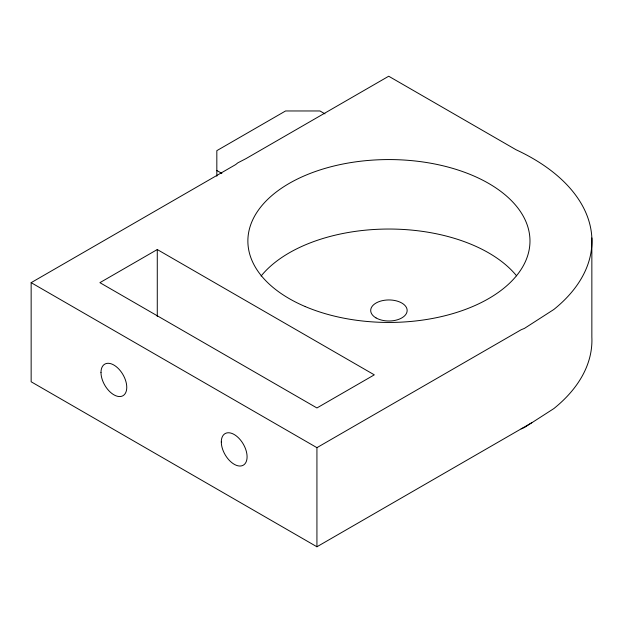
<?xml version="1.0" encoding="UTF-8"?>
<svg xmlns="http://www.w3.org/2000/svg" width="623" height="623" viewBox="0 0 623 623"><rect width="100%" height="100%" fill="white"/><g stroke="black" fill="none" stroke-linecap="round" stroke-linejoin="round"><path stroke-width="0.93" d="M531.785 422.729L524.48 427.487L521.132 428.873M31.15 282.663L235.658 164.589L237.807 162.86L245.999 158.616L388.705 76.232L516.101 149.777A203.005 117.202 0 0 1 553.8 309.506L524.48 328.376L521.132 329.762L316.928 447.657L31.15 282.663L31.15 381.774L316.928 546.768L532.712 422.192L553.8 408.618A203.005 117.202 0 0 0 591.85 337.074L591.85 237.955M157.276 249.543L99.906 282.663L316.928 407.964L374.306 374.844L157.276 249.543L157.276 316.585M324.988 113.869L319.957 110.964L285.575 110.964L216.827 150.657L216.827 176.2M216.827 170.507L221.858 173.404M316.928 447.657L316.928 546.768M261.099 276.028A141.055 81.442 0 0 1 388.69 229.038A141.055 81.442 0 0 1 516.545 275.794M100.988 372.484A18.231 10.529 60 0 0 120.325 396.532A18.231 10.529 60 0 0 120.325 370.755A18.231 10.529 60 0 0 100.988 372.484M221.305 441.948A18.231 10.529 60 0 0 240.642 466.004A18.231 10.529 60 0 0 240.642 440.22A18.231 10.529 60 0 0 221.305 441.948M305.215 306.555A141.055 81.442 0 0 0 529.098 250.08A141.055 81.442 0 0 0 332.441 166.38A141.055 81.442 0 0 0 305.215 306.555M376.027 317.917A18.231 10.529 0 0 0 406.531 313.198A18.231 10.529 0 0 0 384.196 300.309A18.231 10.529 0 0 0 376.027 317.917"/></g></svg>
